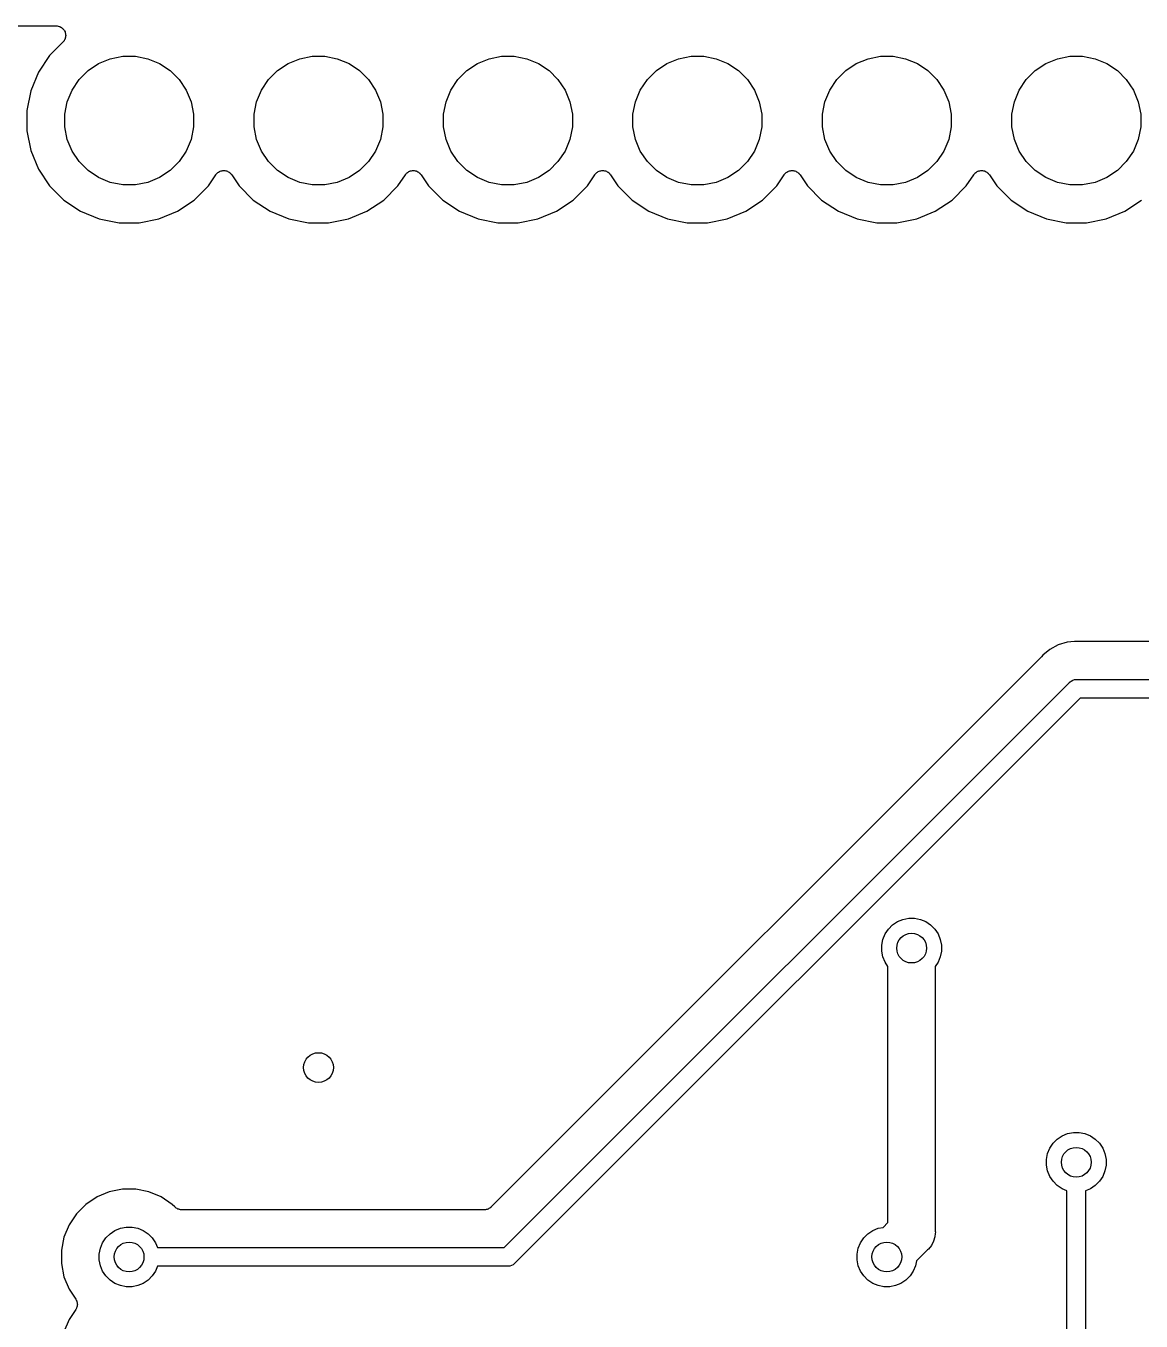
# Model space of a CAD drawing. Extents: x 4.65 to 8.55, y -5.31 to -3.29.
# Drawn here: x 6.346 to 6.934, y -3.984 to -3.3 of the extents above; entities that cross this region are included whole.
import ezdxf

# ---------------------------------------------------------------- set-up
doc = ezdxf.new("R2010")
doc.units = 0
doc.header["$MEASUREMENT"] = 0
doc.layers.add('BLACK', color=7, linetype='CONTINUOUS')

msp = doc.modelspace()

# ---------------------------------------------------------------- linework, layer by layer
at = {"layer": 'BLACK', "linetype": 'CONTINUOUS'}
for p, q in [((6.27844, -3.3), (6.36156, -3.3)), ((6.36156, -3.3), (6.36161, -3.3)), ((6.36161, -3.3), (6.36161, -3.3)), ((6.36161, -3.3), (6.36161, -3.3)), ((6.36161, -3.3), (6.36163, -3.3)), ((6.36163, -3.3), (6.36211, -3.30005)), ((6.36211, -3.30005), (6.36258, -3.30011)), ((6.36258, -3.30011), (6.36259, -3.30011)), ((6.36259, -3.30011), (6.3626, -3.30011)), ((6.3626, -3.30011), (6.36306, -3.30025)), ((6.36306, -3.30025), (6.36352, -3.3004)), ((6.36352, -3.3004), (6.36352, -3.3004)), ((6.36352, -3.3004), (6.36353, -3.3004)), ((6.36353, -3.3004), (6.36395, -3.30063)), ((6.36395, -3.30063), (6.36437, -3.30086)), ((6.36437, -3.30086), (6.36438, -3.30087)), ((6.36438, -3.30087), (6.36439, -3.30087)), ((6.36439, -3.30087), (6.36475, -3.30118)), ((6.36475, -3.30118), (6.36512, -3.30149)), ((6.36512, -3.30149), (6.36513, -3.3015)), ((6.36513, -3.3015), (6.36513, -3.3015)), ((6.36513, -3.3015), (6.36543, -3.30187)), ((6.36543, -3.30187), (6.36574, -3.30225)), ((6.36574, -3.30225), (6.36574, -3.30226)), ((6.36574, -3.30226), (6.36575, -3.30226)), ((6.36575, -3.30226), (6.36597, -3.30269)), ((6.36597, -3.30269), (6.36619, -3.30311)), ((6.3651, -3.30854), (6.35806, -3.31558)), ((6.3654, -3.30816), (6.3651, -3.30854)), ((6.36571, -3.3078), (6.3654, -3.30816)), ((6.36572, -3.30778), (6.36571, -3.30779)), ((6.36571, -3.30779), (6.36571, -3.3078)), ((6.36594, -3.30737), (6.36572, -3.30778)), ((6.36617, -3.30694), (6.36594, -3.30737)), ((6.36618, -3.30692), (6.36617, -3.30693)), ((6.36617, -3.30693), (6.36617, -3.30694)), ((6.36632, -3.30647), (6.36618, -3.30692)), ((6.36619, -3.30311), (6.36619, -3.30312)), ((6.36619, -3.30312), (6.3662, -3.30313)), ((6.3662, -3.30313), (6.36633, -3.30359)), ((6.36646, -3.30601), (6.36632, -3.30647)), ((6.36633, -3.30359), (6.36647, -3.30405)), ((6.36651, -3.30551), (6.36646, -3.30599)), ((6.36646, -3.30599), (6.36646, -3.306)), ((6.36646, -3.306), (6.36646, -3.30601)), ((6.36647, -3.30405), (6.36647, -3.30405)), ((6.36647, -3.30405), (6.36647, -3.30406)), ((6.36647, -3.30406), (6.36652, -3.30454)), ((6.36656, -3.30503), (6.36651, -3.30551)), ((6.36652, -3.30454), (6.36656, -3.30502)), ((6.36656, -3.30502), (6.36656, -3.30503)), ((6.36656, -3.30503), (6.36656, -3.30503)), ((6.35806, -3.31558), (6.35215, -3.32442)), ((6.39008, -3.31731), (6.39665, -3.316)), ((6.39665, -3.316), (6.40335, -3.316)), ((6.40335, -3.316), (6.40992, -3.31731)), ((6.49008, -3.31731), (6.49665, -3.316)), ((6.49665, -3.316), (6.50335, -3.316)), ((6.50335, -3.316), (6.50992, -3.31731)), ((6.59008, -3.31731), (6.59665, -3.316)), ((6.59665, -3.316), (6.60335, -3.316)), ((6.60335, -3.316), (6.60992, -3.31731)), ((6.69008, -3.31731), (6.69665, -3.316)), ((6.69665, -3.316), (6.70335, -3.316)), ((6.70335, -3.316), (6.70992, -3.31731)), ((6.79008, -3.31731), (6.79665, -3.316)), ((6.79665, -3.316), (6.80335, -3.316)), ((6.80335, -3.316), (6.80992, -3.31731)), ((6.89008, -3.31731), (6.89665, -3.316)), ((6.89665, -3.316), (6.90335, -3.316)), ((6.90335, -3.316), (6.90992, -3.31731)), ((6.37833, -3.32359), (6.38389, -3.31987)), ((6.38389, -3.31987), (6.39008, -3.31731)), ((6.40992, -3.31731), (6.41611, -3.31987)), ((6.41611, -3.31987), (6.42167, -3.32359)), ((6.47833, -3.32359), (6.48389, -3.31987)), ((6.48389, -3.31987), (6.49008, -3.31731)), ((6.50992, -3.31731), (6.51611, -3.31987)), ((6.51611, -3.31987), (6.52167, -3.32359)), ((6.57833, -3.32359), (6.58389, -3.31987)), ((6.58389, -3.31987), (6.59008, -3.31731)), ((6.60992, -3.31731), (6.61611, -3.31987)), ((6.61611, -3.31987), (6.62167, -3.32359)), ((6.67833, -3.32359), (6.68389, -3.31987)), ((6.68389, -3.31987), (6.69008, -3.31731)), ((6.70992, -3.31731), (6.71611, -3.31987)), ((6.71611, -3.31987), (6.72167, -3.32359)), ((6.77833, -3.32359), (6.78389, -3.31987)), ((6.78389, -3.31987), (6.79008, -3.31731)), ((6.80992, -3.31731), (6.81611, -3.31987)), ((6.81611, -3.31987), (6.82167, -3.32359)), ((6.87833, -3.32359), (6.88389, -3.31987)), ((6.88389, -3.31987), (6.89008, -3.31731)), ((6.90992, -3.31731), (6.91611, -3.31987)), ((6.91611, -3.31987), (6.92167, -3.32359)), ((6.35215, -3.32442), (6.34808, -3.33425)), ((6.36987, -3.33389), (6.37359, -3.32833)), ((6.37359, -3.32833), (6.37833, -3.32359)), ((6.42167, -3.32359), (6.42641, -3.32833)), ((6.42641, -3.32833), (6.43013, -3.33389)), ((6.46987, -3.33389), (6.47359, -3.32833)), ((6.47359, -3.32833), (6.47833, -3.32359)), ((6.52167, -3.32359), (6.52641, -3.32833)), ((6.52641, -3.32833), (6.53013, -3.33389)), ((6.56987, -3.33389), (6.57359, -3.32833)), ((6.57359, -3.32833), (6.57833, -3.32359)), ((6.62167, -3.32359), (6.62641, -3.32833)), ((6.62641, -3.32833), (6.63013, -3.33389)), ((6.66987, -3.33389), (6.67359, -3.32833)), ((6.67359, -3.32833), (6.67833, -3.32359)), ((6.72167, -3.32359), (6.72641, -3.32833)), ((6.72641, -3.32833), (6.73013, -3.33389)), ((6.76987, -3.33389), (6.77359, -3.32833)), ((6.77359, -3.32833), (6.77833, -3.32359)), ((6.82167, -3.32359), (6.82641, -3.32833)), ((6.82641, -3.32833), (6.83013, -3.33389)), ((6.86987, -3.33389), (6.87359, -3.32833)), ((6.87359, -3.32833), (6.87833, -3.32359)), ((6.92167, -3.32359), (6.92641, -3.32833)), ((6.92641, -3.32833), (6.93013, -3.33389)), ((6.34808, -3.33425), (6.346, -3.34468)), ((6.36731, -3.34008), (6.36987, -3.33389)), ((6.43013, -3.33389), (6.43269, -3.34008)), ((6.46731, -3.34008), (6.46987, -3.33389)), ((6.53013, -3.33389), (6.53269, -3.34008)), ((6.56731, -3.34008), (6.56987, -3.33389)), ((6.63013, -3.33389), (6.63269, -3.34008)), ((6.66731, -3.34008), (6.66987, -3.33389)), ((6.73013, -3.33389), (6.73269, -3.34008)), ((6.76731, -3.34008), (6.76987, -3.33389)), ((6.83013, -3.33389), (6.83269, -3.34008)), ((6.86731, -3.34008), (6.86987, -3.33389)), ((6.93013, -3.33389), (6.93269, -3.34008)), ((6.366, -3.34665), (6.36731, -3.34008)), ((6.43269, -3.34008), (6.434, -3.34665)), ((6.466, -3.34665), (6.46731, -3.34008)), ((6.53269, -3.34008), (6.534, -3.34665)), ((6.566, -3.34665), (6.56731, -3.34008)), ((6.63269, -3.34008), (6.634, -3.34665)), ((6.666, -3.34665), (6.66731, -3.34008)), ((6.73269, -3.34008), (6.734, -3.34665)), ((6.766, -3.34665), (6.76731, -3.34008)), ((6.83269, -3.34008), (6.834, -3.34665)), ((6.866, -3.34665), (6.86731, -3.34008)), ((6.93269, -3.34008), (6.934, -3.34665)), ((6.346, -3.34468), (6.346, -3.35532)), ((6.366, -3.35335), (6.366, -3.34665)), ((6.434, -3.34665), (6.434, -3.35335)), ((6.466, -3.35335), (6.466, -3.34665)), ((6.534, -3.34665), (6.534, -3.35335)), ((6.566, -3.35335), (6.566, -3.34665)), ((6.634, -3.34665), (6.634, -3.35335)), ((6.666, -3.35335), (6.666, -3.34665)), ((6.734, -3.34665), (6.734, -3.35335)), ((6.766, -3.35335), (6.766, -3.34665)), ((6.834, -3.34665), (6.834, -3.35335)), ((6.866, -3.35335), (6.866, -3.34665)), ((6.934, -3.34665), (6.934, -3.35335)), ((6.346, -3.35532), (6.34808, -3.36575)), ((6.36731, -3.35992), (6.366, -3.35335)), ((6.434, -3.35335), (6.43269, -3.35992)), ((6.46731, -3.35992), (6.466, -3.35335)), ((6.534, -3.35335), (6.53269, -3.35992)), ((6.56731, -3.35992), (6.566, -3.35335)), ((6.634, -3.35335), (6.63269, -3.35992)), ((6.66731, -3.35992), (6.666, -3.35335)), ((6.734, -3.35335), (6.73269, -3.35992)), ((6.76731, -3.35992), (6.766, -3.35335)), ((6.834, -3.35335), (6.83269, -3.35992)), ((6.86731, -3.35992), (6.866, -3.35335)), ((6.934, -3.35335), (6.93269, -3.35992)), ((6.36987, -3.36611), (6.36731, -3.35992)), ((6.43269, -3.35992), (6.43013, -3.36611)), ((6.46987, -3.36611), (6.46731, -3.35992)), ((6.53269, -3.35992), (6.53013, -3.36611)), ((6.56987, -3.36611), (6.56731, -3.35992)), ((6.63269, -3.35992), (6.63013, -3.36611)), ((6.66987, -3.36611), (6.66731, -3.35992)), ((6.73269, -3.35992), (6.73013, -3.36611)), ((6.76987, -3.36611), (6.76731, -3.35992)), ((6.83269, -3.35992), (6.83013, -3.36611)), ((6.86987, -3.36611), (6.86731, -3.35992)), ((6.93269, -3.35992), (6.93013, -3.36611)), ((6.34808, -3.36575), (6.35215, -3.37558)), ((6.37359, -3.37167), (6.36987, -3.36611)), ((6.43013, -3.36611), (6.42641, -3.37167)), ((6.47359, -3.37167), (6.46987, -3.36611)), ((6.53013, -3.36611), (6.52641, -3.37167)), ((6.57359, -3.37167), (6.56987, -3.36611)), ((6.63013, -3.36611), (6.62641, -3.37167)), ((6.67359, -3.37167), (6.66987, -3.36611)), ((6.73013, -3.36611), (6.72641, -3.37167)), ((6.77359, -3.37167), (6.76987, -3.36611)), ((6.83013, -3.36611), (6.82641, -3.37167)), ((6.87359, -3.37167), (6.86987, -3.36611)), ((6.93013, -3.36611), (6.92641, -3.37167)), ((6.35215, -3.37558), (6.35806, -3.38442)), ((6.37833, -3.37641), (6.37359, -3.37167)), ((6.38389, -3.38013), (6.37833, -3.37641)), ((6.42167, -3.37641), (6.41611, -3.38013)), ((6.42641, -3.37167), (6.42167, -3.37641)), ((6.44588, -3.37853), (6.44619, -3.37816)), ((6.44619, -3.37816), (6.44649, -3.3778)), ((6.44649, -3.3778), (6.4465, -3.3778)), ((6.4465, -3.3778), (6.44651, -3.37779)), ((6.44651, -3.37779), (6.44689, -3.37749)), ((6.44689, -3.37749), (6.44725, -3.37719)), ((6.44725, -3.37719), (6.44726, -3.37718)), ((6.44726, -3.37718), (6.44727, -3.37718)), ((6.44727, -3.37718), (6.44769, -3.37696)), ((6.44769, -3.37696), (6.44811, -3.37674)), ((6.44811, -3.37674), (6.44813, -3.37673)), ((6.44813, -3.37673), (6.44814, -3.37673)), ((6.44814, -3.37673), (6.44859, -3.3766)), ((6.44859, -3.3766), (6.44905, -3.37646)), ((6.44905, -3.37646), (6.44906, -3.37646)), ((6.44906, -3.37646), (6.44908, -3.37645)), ((6.44908, -3.37645), (6.44955, -3.37641)), ((6.44955, -3.37641), (6.45002, -3.37637)), ((6.45002, -3.37637), (6.45003, -3.37637)), ((6.45003, -3.37637), (6.45005, -3.37637)), ((6.45005, -3.37637), (6.45052, -3.37642)), ((6.45052, -3.37642), (6.45099, -3.37647)), ((6.45099, -3.37647), (6.45101, -3.37647)), ((6.45101, -3.37647), (6.45102, -3.37647)), ((6.45102, -3.37647), (6.45147, -3.37661)), ((6.45147, -3.37661), (6.45193, -3.37675)), ((6.45193, -3.37675), (6.45194, -3.37676)), ((6.45194, -3.37676), (6.45195, -3.37676)), ((6.45195, -3.37676), (6.45237, -3.37699)), ((6.45237, -3.37699), (6.45279, -3.37721)), ((6.45279, -3.37721), (6.4528, -3.37722)), ((6.4528, -3.37722), (6.45281, -3.37723)), ((6.45281, -3.37723), (6.45317, -3.37753)), ((6.45317, -3.37753), (6.45354, -3.37783)), ((6.45354, -3.37783), (6.45355, -3.37784)), ((6.45355, -3.37784), (6.45356, -3.37785)), ((6.45356, -3.37785), (6.45386, -3.37822)), ((6.45386, -3.37822), (6.45416, -3.37859)), ((6.47833, -3.37641), (6.47359, -3.37167)), ((6.48389, -3.38013), (6.47833, -3.37641)), ((6.52167, -3.37641), (6.51611, -3.38013)), ((6.52641, -3.37167), (6.52167, -3.37641)), ((6.54588, -3.37853), (6.54619, -3.37816)), ((6.54619, -3.37816), (6.54649, -3.3778)), ((6.54649, -3.3778), (6.5465, -3.3778)), ((6.5465, -3.3778), (6.54651, -3.37779)), ((6.54651, -3.37779), (6.54689, -3.37749)), ((6.54689, -3.37749), (6.54725, -3.37719)), ((6.54725, -3.37719), (6.54726, -3.37718)), ((6.54726, -3.37718), (6.54727, -3.37718)), ((6.54727, -3.37718), (6.54769, -3.37696)), ((6.54769, -3.37696), (6.54811, -3.37674)), ((6.54811, -3.37674), (6.54813, -3.37673)), ((6.54813, -3.37673), (6.54814, -3.37673)), ((6.54814, -3.37673), (6.54859, -3.3766)), ((6.54859, -3.3766), (6.54905, -3.37646)), ((6.54905, -3.37646), (6.54906, -3.37646)), ((6.54906, -3.37646), (6.54908, -3.37645)), ((6.54908, -3.37645), (6.54955, -3.37641)), ((6.54955, -3.37641), (6.55002, -3.37637)), ((6.55002, -3.37637), (6.55003, -3.37637)), ((6.55003, -3.37637), (6.55005, -3.37637)), ((6.55005, -3.37637), (6.55052, -3.37642)), ((6.55052, -3.37642), (6.55099, -3.37647)), ((6.55099, -3.37647), (6.55101, -3.37647)), ((6.55101, -3.37647), (6.55102, -3.37647)), ((6.55102, -3.37647), (6.55147, -3.37661)), ((6.55147, -3.37661), (6.55193, -3.37675)), ((6.55193, -3.37675), (6.55194, -3.37676)), ((6.55194, -3.37676), (6.55195, -3.37676)), ((6.55195, -3.37676), (6.55237, -3.37699)), ((6.55237, -3.37699), (6.55279, -3.37721)), ((6.55279, -3.37721), (6.5528, -3.37722)), ((6.5528, -3.37722), (6.55281, -3.37723)), ((6.55281, -3.37723), (6.55317, -3.37753)), ((6.55317, -3.37753), (6.55354, -3.37783)), ((6.55354, -3.37783), (6.55355, -3.37784)), ((6.55355, -3.37784), (6.55356, -3.37785)), ((6.55356, -3.37785), (6.55386, -3.37822)), ((6.55386, -3.37822), (6.55416, -3.37859)), ((6.57833, -3.37641), (6.57359, -3.37167)), ((6.58389, -3.38013), (6.57833, -3.37641)), ((6.62167, -3.37641), (6.61611, -3.38013)), ((6.62641, -3.37167), (6.62167, -3.37641)), ((6.64588, -3.37853), (6.64619, -3.37816)), ((6.64619, -3.37816), (6.64649, -3.3778)), ((6.64649, -3.3778), (6.6465, -3.3778)), ((6.6465, -3.3778), (6.64651, -3.37779)), ((6.64651, -3.37779), (6.64689, -3.37749)), ((6.64689, -3.37749), (6.64725, -3.37719)), ((6.64725, -3.37719), (6.64726, -3.37718)), ((6.64726, -3.37718), (6.64727, -3.37718)), ((6.64727, -3.37718), (6.64769, -3.37696)), ((6.64769, -3.37696), (6.64811, -3.37674)), ((6.64811, -3.37674), (6.64813, -3.37673)), ((6.64813, -3.37673), (6.64814, -3.37673)), ((6.64814, -3.37673), (6.64859, -3.3766)), ((6.64859, -3.3766), (6.64905, -3.37646)), ((6.64905, -3.37646), (6.64906, -3.37646)), ((6.64906, -3.37646), (6.64908, -3.37645)), ((6.64908, -3.37645), (6.64955, -3.37641)), ((6.64955, -3.37641), (6.65002, -3.37637)), ((6.65002, -3.37637), (6.65003, -3.37637)), ((6.65003, -3.37637), (6.65005, -3.37637)), ((6.65005, -3.37637), (6.65052, -3.37642)), ((6.65052, -3.37642), (6.65099, -3.37647)), ((6.65099, -3.37647), (6.65101, -3.37647)), ((6.65101, -3.37647), (6.65102, -3.37647)), ((6.65102, -3.37647), (6.65147, -3.37661)), ((6.65147, -3.37661), (6.65193, -3.37675)), ((6.65193, -3.37675), (6.65194, -3.37676)), ((6.65194, -3.37676), (6.65195, -3.37676)), ((6.65195, -3.37676), (6.65237, -3.37699)), ((6.65237, -3.37699), (6.65279, -3.37721)), ((6.65279, -3.37721), (6.6528, -3.37722)), ((6.6528, -3.37722), (6.65281, -3.37723)), ((6.65281, -3.37723), (6.65317, -3.37753)), ((6.65317, -3.37753), (6.65354, -3.37783)), ((6.65354, -3.37783), (6.65355, -3.37784)), ((6.65355, -3.37784), (6.65356, -3.37785)), ((6.65356, -3.37785), (6.65386, -3.37822)), ((6.65386, -3.37822), (6.65416, -3.37859)), ((6.67833, -3.37641), (6.67359, -3.37167)), ((6.68389, -3.38013), (6.67833, -3.37641)), ((6.72167, -3.37641), (6.71611, -3.38013)), ((6.72641, -3.37167), (6.72167, -3.37641)), ((6.74588, -3.37853), (6.74619, -3.37816)), ((6.74619, -3.37816), (6.74649, -3.3778)), ((6.74649, -3.3778), (6.7465, -3.3778)), ((6.7465, -3.3778), (6.74651, -3.37779)), ((6.74651, -3.37779), (6.74689, -3.37749)), ((6.74689, -3.37749), (6.74725, -3.37719)), ((6.74725, -3.37719), (6.74726, -3.37718)), ((6.74726, -3.37718), (6.74727, -3.37718)), ((6.74727, -3.37718), (6.74769, -3.37696)), ((6.74769, -3.37696), (6.74811, -3.37674)), ((6.74811, -3.37674), (6.74813, -3.37673)), ((6.74813, -3.37673), (6.74814, -3.37673)), ((6.74814, -3.37673), (6.74859, -3.3766)), ((6.74859, -3.3766), (6.74905, -3.37646)), ((6.74905, -3.37646), (6.74906, -3.37646)), ((6.74906, -3.37646), (6.74908, -3.37645)), ((6.74908, -3.37645), (6.74955, -3.37641)), ((6.74955, -3.37641), (6.75002, -3.37637)), ((6.75002, -3.37637), (6.75003, -3.37637)), ((6.75003, -3.37637), (6.75005, -3.37637)), ((6.75005, -3.37637), (6.75052, -3.37642)), ((6.75052, -3.37642), (6.75099, -3.37647)), ((6.75099, -3.37647), (6.75101, -3.37647)), ((6.75101, -3.37647), (6.75102, -3.37647)), ((6.75102, -3.37647), (6.75147, -3.37661)), ((6.75147, -3.37661), (6.75193, -3.37675)), ((6.75193, -3.37675), (6.75194, -3.37676)), ((6.75194, -3.37676), (6.75195, -3.37676)), ((6.75195, -3.37676), (6.75237, -3.37699)), ((6.75237, -3.37699), (6.75279, -3.37721)), ((6.75279, -3.37721), (6.7528, -3.37722)), ((6.7528, -3.37722), (6.75281, -3.37723)), ((6.75281, -3.37723), (6.75317, -3.37753)), ((6.75317, -3.37753), (6.75354, -3.37783)), ((6.75354, -3.37783), (6.75355, -3.37784)), ((6.75355, -3.37784), (6.75356, -3.37785)), ((6.75356, -3.37785), (6.75386, -3.37822)), ((6.75386, -3.37822), (6.75416, -3.37859)), ((6.77833, -3.37641), (6.77359, -3.37167)), ((6.78389, -3.38013), (6.77833, -3.37641)), ((6.82167, -3.37641), (6.81611, -3.38013)), ((6.82641, -3.37167), (6.82167, -3.37641)), ((6.84588, -3.37853), (6.84619, -3.37816)), ((6.84619, -3.37816), (6.84649, -3.3778)), ((6.84649, -3.3778), (6.8465, -3.3778)), ((6.8465, -3.3778), (6.84651, -3.37779)), ((6.84651, -3.37779), (6.84689, -3.37749)), ((6.84689, -3.37749), (6.84725, -3.37719)), ((6.84725, -3.37719), (6.84726, -3.37718)), ((6.84726, -3.37718), (6.84727, -3.37718)), ((6.84727, -3.37718), (6.84769, -3.37696)), ((6.84769, -3.37696), (6.84811, -3.37674)), ((6.84811, -3.37674), (6.84813, -3.37673)), ((6.84813, -3.37673), (6.84814, -3.37673)), ((6.84814, -3.37673), (6.84859, -3.3766)), ((6.84859, -3.3766), (6.84905, -3.37646)), ((6.84905, -3.37646), (6.84906, -3.37646)), ((6.84906, -3.37646), (6.84908, -3.37645)), ((6.84908, -3.37645), (6.84955, -3.37641)), ((6.84955, -3.37641), (6.85002, -3.37637)), ((6.85002, -3.37637), (6.85003, -3.37637)), ((6.85003, -3.37637), (6.85005, -3.37637)), ((6.85005, -3.37637), (6.85052, -3.37642)), ((6.85052, -3.37642), (6.85099, -3.37647)), ((6.85099, -3.37647), (6.85101, -3.37647)), ((6.85101, -3.37647), (6.85102, -3.37647)), ((6.85102, -3.37647), (6.85147, -3.37661)), ((6.85147, -3.37661), (6.85193, -3.37675)), ((6.85193, -3.37675), (6.85194, -3.37676)), ((6.85194, -3.37676), (6.85195, -3.37676)), ((6.85195, -3.37676), (6.85237, -3.37699)), ((6.85237, -3.37699), (6.85279, -3.37721)), ((6.85279, -3.37721), (6.8528, -3.37722)), ((6.8528, -3.37722), (6.85281, -3.37723)), ((6.85281, -3.37723), (6.85317, -3.37753)), ((6.85317, -3.37753), (6.85354, -3.37783)), ((6.85354, -3.37783), (6.85355, -3.37784)), ((6.85355, -3.37784), (6.85356, -3.37785)), ((6.85356, -3.37785), (6.85386, -3.37822)), ((6.85386, -3.37822), (6.85416, -3.37859)), ((6.87833, -3.37641), (6.87359, -3.37167)), ((6.88389, -3.38013), (6.87833, -3.37641)), ((6.92167, -3.37641), (6.91611, -3.38013)), ((6.92641, -3.37167), (6.92167, -3.37641)), ((6.35806, -3.38442), (6.36558, -3.39194)), ((6.39008, -3.38269), (6.38389, -3.38013)), ((6.39665, -3.384), (6.39008, -3.38269)), ((6.40335, -3.384), (6.39665, -3.384)), ((6.40992, -3.38269), (6.40335, -3.384)), ((6.41611, -3.38013), (6.40992, -3.38269)), ((6.43442, -3.39194), (6.44194, -3.38442)), ((6.44194, -3.38442), (6.44584, -3.37859)), ((6.44584, -3.37859), (6.44587, -3.37855)), ((6.44587, -3.37855), (6.44588, -3.37853)), ((6.44587, -3.37855), (6.44587, -3.37855)), ((6.44587, -3.37855), (6.44587, -3.37855)), ((6.45416, -3.37859), (6.45806, -3.38442)), ((6.45806, -3.38442), (6.46558, -3.39194)), ((6.49008, -3.38269), (6.48389, -3.38013)), ((6.49665, -3.384), (6.49008, -3.38269)), ((6.50335, -3.384), (6.49665, -3.384)), ((6.50992, -3.38269), (6.50335, -3.384)), ((6.51611, -3.38013), (6.50992, -3.38269)), ((6.53442, -3.39194), (6.54194, -3.38442)), ((6.54194, -3.38442), (6.54584, -3.37859)), ((6.54584, -3.37859), (6.54587, -3.37855)), ((6.54587, -3.37855), (6.54588, -3.37853)), ((6.54587, -3.37855), (6.54587, -3.37855)), ((6.54587, -3.37855), (6.54587, -3.37855)), ((6.55416, -3.37859), (6.55806, -3.38442)), ((6.55806, -3.38442), (6.56558, -3.39194)), ((6.59008, -3.38269), (6.58389, -3.38013)), ((6.59665, -3.384), (6.59008, -3.38269)), ((6.60335, -3.384), (6.59665, -3.384)), ((6.60992, -3.38269), (6.60335, -3.384)), ((6.61611, -3.38013), (6.60992, -3.38269)), ((6.63442, -3.39194), (6.64194, -3.38442)), ((6.64194, -3.38442), (6.64584, -3.37859)), ((6.64584, -3.37859), (6.64587, -3.37855)), ((6.64587, -3.37855), (6.64588, -3.37853)), ((6.64587, -3.37855), (6.64587, -3.37855)), ((6.64587, -3.37855), (6.64587, -3.37855)), ((6.65416, -3.37859), (6.65806, -3.38442)), ((6.65806, -3.38442), (6.66558, -3.39194)), ((6.69008, -3.38269), (6.68389, -3.38013)), ((6.69665, -3.384), (6.69008, -3.38269)), ((6.70335, -3.384), (6.69665, -3.384)), ((6.70992, -3.38269), (6.70335, -3.384)), ((6.71611, -3.38013), (6.70992, -3.38269)), ((6.73442, -3.39194), (6.74194, -3.38442)), ((6.74194, -3.38442), (6.74584, -3.37859)), ((6.74584, -3.37859), (6.74587, -3.37855)), ((6.74587, -3.37855), (6.74588, -3.37853)), ((6.74587, -3.37855), (6.74587, -3.37855)), ((6.74587, -3.37855), (6.74587, -3.37855)), ((6.75416, -3.37859), (6.75806, -3.38442)), ((6.75806, -3.38442), (6.76558, -3.39194)), ((6.79008, -3.38269), (6.78389, -3.38013)), ((6.79665, -3.384), (6.79008, -3.38269)), ((6.80335, -3.384), (6.79665, -3.384)), ((6.80992, -3.38269), (6.80335, -3.384)), ((6.81611, -3.38013), (6.80992, -3.38269)), ((6.83442, -3.39194), (6.84194, -3.38442)), ((6.84194, -3.38442), (6.84584, -3.37859)), ((6.84584, -3.37859), (6.84587, -3.37855)), ((6.84587, -3.37855), (6.84588, -3.37853)), ((6.84587, -3.37855), (6.84587, -3.37855)), ((6.84587, -3.37855), (6.84587, -3.37855)), ((6.85416, -3.37859), (6.85806, -3.38442)), ((6.85806, -3.38442), (6.86558, -3.39194)), ((6.89008, -3.38269), (6.88389, -3.38013)), ((6.89665, -3.384), (6.89008, -3.38269)), ((6.90335, -3.384), (6.89665, -3.384)), ((6.90992, -3.38269), (6.90335, -3.384)), ((6.91611, -3.38013), (6.90992, -3.38269)), ((6.36558, -3.39194), (6.37442, -3.39785)), ((6.37442, -3.39785), (6.38425, -3.40192)), ((6.41575, -3.40192), (6.42558, -3.39785)), ((6.42558, -3.39785), (6.43442, -3.39194)), ((6.46558, -3.39194), (6.47442, -3.39785)), ((6.47442, -3.39785), (6.48425, -3.40192)), ((6.51575, -3.40192), (6.52558, -3.39785)), ((6.52558, -3.39785), (6.53442, -3.39194)), ((6.56558, -3.39194), (6.57442, -3.39785)), ((6.57442, -3.39785), (6.58425, -3.40192)), ((6.61575, -3.40192), (6.62558, -3.39785)), ((6.62558, -3.39785), (6.63442, -3.39194)), ((6.66558, -3.39194), (6.67442, -3.39785)), ((6.67442, -3.39785), (6.68425, -3.40192)), ((6.71575, -3.40192), (6.72558, -3.39785)), ((6.72558, -3.39785), (6.73442, -3.39194)), ((6.76558, -3.39194), (6.77442, -3.39785)), ((6.77442, -3.39785), (6.78425, -3.40192)), ((6.81575, -3.40192), (6.82558, -3.39785)), ((6.82558, -3.39785), (6.83442, -3.39194)), ((6.86558, -3.39194), (6.87442, -3.39785)), ((6.87442, -3.39785), (6.88425, -3.40192)), ((6.91575, -3.40192), (6.92558, -3.39785)), ((6.92558, -3.39785), (6.93442, -3.39194)), ((6.38425, -3.40192), (6.39468, -3.404)), ((6.39468, -3.404), (6.40532, -3.404)), ((6.40532, -3.404), (6.41575, -3.40192)), ((6.48425, -3.40192), (6.49468, -3.404)), ((6.49468, -3.404), (6.50532, -3.404)), ((6.50532, -3.404), (6.51575, -3.40192)), ((6.58425, -3.40192), (6.59468, -3.404)), ((6.59468, -3.404), (6.60532, -3.404)), ((6.60532, -3.404), (6.61575, -3.40192)), ((6.68425, -3.40192), (6.69468, -3.404)), ((6.69468, -3.404), (6.70532, -3.404)), ((6.70532, -3.404), (6.71575, -3.40192)), ((6.78425, -3.40192), (6.79468, -3.404)), ((6.79468, -3.404), (6.80532, -3.404)), ((6.80532, -3.404), (6.81575, -3.40192)), ((6.88425, -3.40192), (6.89468, -3.404)), ((6.89468, -3.404), (6.90532, -3.404)), ((6.90532, -3.404), (6.91575, -3.40192)), ((6.88609, -3.62918), (6.88229, -3.63229)), ((6.89042, -3.62686), (6.88609, -3.62918)), ((6.89511, -3.62544), (6.89042, -3.62686)), ((6.89902, -3.62506), (6.89511, -3.62544)), ((6.9, -3.62496), (6.89902, -3.62505)), ((6.89902, -3.62505), (6.89902, -3.62506)), ((6.90098, -3.62505), (6.9, -3.62496)), ((6.90119, -3.62505), (6.90098, -3.62505)), ((6.9014, -3.62508), (6.90119, -3.62505)), ((6.90147, -3.62508), (6.9014, -3.62508)), ((7.37229, -3.62508), (6.90147, -3.62508)), ((6.88134, -3.63342), (6.59114, -3.92361)), ((6.88147, -3.63325), (6.88134, -3.63342)), ((6.88162, -3.63311), (6.88147, -3.63325)), ((6.88167, -3.63305), (6.88162, -3.63311)), ((6.88229, -3.63229), (6.88167, -3.63305)), ((6.59796, -3.94508), (6.89635, -3.64669)), ((6.89635, -3.64669), (6.8965, -3.6465)), ((6.8965, -3.6465), (6.89669, -3.64635)), ((6.89669, -3.64635), (6.89725, -3.64589)), ((6.89669, -3.64635), (6.89669, -3.64635)), ((6.89725, -3.64589), (6.89811, -3.64543)), ((6.89725, -3.64589), (6.89725, -3.64589)), ((6.89725, -3.64589), (6.89725, -3.64589)), ((6.89811, -3.64543), (6.89904, -3.64515)), ((6.89904, -3.64515), (6.89976, -3.64508)), ((6.89976, -3.64508), (6.9, -3.64505)), ((6.89976, -3.64508), (6.89976, -3.64508)), ((6.9, -3.64505), (6.90024, -3.64508)), ((6.90024, -3.64508), (7.38499, -3.64508)), ((6.90204, -3.65492), (6.60365, -3.95331)), ((7.38499, -3.65492), (6.90204, -3.65492)), ((6.80086, -3.77687), (6.80305, -3.77468)), ((6.80305, -3.77468), (6.80563, -3.77295)), ((6.80563, -3.77295), (6.8085, -3.77177)), ((6.8085, -3.77177), (6.81154, -3.77116)), ((6.81154, -3.77116), (6.81464, -3.77116)), ((6.81464, -3.77116), (6.81768, -3.77177)), ((6.81768, -3.77177), (6.82055, -3.77295)), ((6.82055, -3.77295), (6.82313, -3.77468)), ((6.82313, -3.77468), (6.82532, -3.77687)), ((6.79795, -3.78232), (6.79913, -3.77945)), ((6.79913, -3.77945), (6.80086, -3.77687)), ((6.82532, -3.77687), (6.82705, -3.77945)), ((6.82705, -3.77945), (6.82823, -3.78232)), ((6.79734, -3.78536), (6.79795, -3.78232)), ((6.79734, -3.78846), (6.79734, -3.78536)), ((6.79795, -3.7915), (6.79734, -3.78846)), ((6.82823, -3.78232), (6.82884, -3.78536)), ((6.82884, -3.78846), (6.82823, -3.7915)), ((6.82884, -3.78536), (6.82884, -3.78846)), ((6.79913, -3.79437), (6.79795, -3.7915)), ((6.80059, -3.79655), (6.79913, -3.79437)), ((6.82705, -3.79437), (6.82559, -3.79655)), ((6.82823, -3.7915), (6.82705, -3.79437)), ((6.80059, -3.93173), (6.80059, -3.79655)), ((6.82559, -3.79655), (6.82559, -3.9363)), ((6.89541, -3.88486), (6.89845, -3.88425)), ((6.89845, -3.88425), (6.90155, -3.88425)), ((6.90155, -3.88425), (6.90459, -3.88486)), ((6.88604, -3.89254), (6.88777, -3.88996)), ((6.88777, -3.88996), (6.88996, -3.88777)), ((6.88996, -3.88777), (6.89254, -3.88604)), ((6.89254, -3.88604), (6.89541, -3.88486)), ((6.90459, -3.88486), (6.90746, -3.88604)), ((6.90746, -3.88604), (6.91004, -3.88777)), ((6.91004, -3.88777), (6.91223, -3.88996)), ((6.91223, -3.88996), (6.91396, -3.89254)), ((6.88425, -3.89845), (6.88486, -3.89541)), ((6.88486, -3.89541), (6.88604, -3.89254)), ((6.91396, -3.89254), (6.91514, -3.89541)), ((6.91514, -3.89541), (6.91575, -3.89845)), ((6.88425, -3.90155), (6.88425, -3.89845)), ((6.88486, -3.90459), (6.88425, -3.90155)), ((6.88604, -3.90746), (6.88486, -3.90459)), ((6.91514, -3.90459), (6.91396, -3.90746)), ((6.91575, -3.90155), (6.91514, -3.90459)), ((6.91575, -3.89845), (6.91575, -3.90155)), ((6.88777, -3.91004), (6.88604, -3.90746)), ((6.88996, -3.91223), (6.88777, -3.91004)), ((6.91223, -3.91004), (6.91004, -3.91223)), ((6.91396, -3.90746), (6.91223, -3.91004)), ((6.38307, -3.91832), (6.37721, -3.92223)), ((6.38957, -3.91563), (6.38307, -3.91832)), ((6.39648, -3.91425), (6.38957, -3.91563)), ((6.40352, -3.91425), (6.39648, -3.91425)), ((6.41043, -3.91563), (6.40352, -3.91425)), ((6.41693, -3.91832), (6.41043, -3.91563)), ((6.42279, -3.92223), (6.41693, -3.91832)), ((6.89254, -3.91396), (6.88996, -3.91223)), ((6.89508, -3.91501), (6.89254, -3.91396)), ((6.89508, -4.23499), (6.89508, -3.91501)), ((6.90746, -3.91396), (6.90492, -3.91501)), ((6.90492, -3.91501), (6.90492, -4.23499)), ((6.91004, -3.91223), (6.90746, -3.91396)), ((6.37721, -3.92223), (6.37223, -3.92721)), ((6.42417, -3.92361), (6.42279, -3.92223)), ((6.42453, -3.92391), (6.42417, -3.92361)), ((6.42488, -3.9242), (6.42453, -3.92391)), ((6.4249, -3.92422), (6.42488, -3.9242)), ((6.42492, -3.92423), (6.4249, -3.92422)), ((6.42533, -3.92445), (6.42492, -3.92423)), ((6.42574, -3.92467), (6.42533, -3.92445)), ((6.42576, -3.92468), (6.42574, -3.92467)), ((6.42578, -3.92469), (6.42576, -3.92468)), ((6.42622, -3.92483), (6.42578, -3.92469)), ((6.42667, -3.92497), (6.42622, -3.92483)), ((6.42669, -3.92497), (6.42667, -3.92497)), ((6.42672, -3.92498), (6.42669, -3.92497)), ((6.42717, -3.92503), (6.42672, -3.92498)), ((6.42764, -3.92508), (6.42717, -3.92503)), ((6.42769, -3.92508), (6.42764, -3.92508)), ((6.42771, -3.92508), (6.42769, -3.92508)), ((6.42769, -3.92508), (6.42769, -3.92508)), ((6.42769, -3.92508), (6.42769, -3.92508)), ((6.58761, -3.92508), (6.42771, -3.92508)), ((6.58807, -3.92503), (6.58761, -3.92508)), ((6.58853, -3.92499), (6.58807, -3.92503)), ((6.58855, -3.92499), (6.58853, -3.92499)), ((6.58858, -3.92498), (6.58855, -3.92499)), ((6.58902, -3.92485), (6.58858, -3.92498)), ((6.58946, -3.92472), (6.58902, -3.92485)), ((6.58949, -3.92471), (6.58946, -3.92472)), ((6.58951, -3.9247), (6.58949, -3.92471)), ((6.58992, -3.92448), (6.58951, -3.9247)), ((6.59033, -3.92427), (6.58992, -3.92448)), ((6.59035, -3.92426), (6.59033, -3.92427)), ((6.59037, -3.92424), (6.59035, -3.92426)), ((6.59073, -3.92395), (6.59037, -3.92424)), ((6.59109, -3.92366), (6.59073, -3.92395)), ((6.59113, -3.92363), (6.59109, -3.92366)), ((6.59114, -3.92361), (6.59113, -3.92363)), ((6.59113, -3.92363), (6.59113, -3.92363)), ((6.59113, -3.92363), (6.59113, -3.92363)), ((6.37223, -3.92721), (6.36832, -3.93307)), ((6.79798, -3.93435), (6.80059, -3.93173)), ((6.36832, -3.93307), (6.36563, -3.93957)), ((6.38777, -3.93996), (6.38996, -3.93777)), ((6.38996, -3.93777), (6.39254, -3.93604)), ((6.39254, -3.93604), (6.39541, -3.93486)), ((6.39541, -3.93486), (6.39845, -3.93425)), ((6.39845, -3.93425), (6.40155, -3.93425)), ((6.40155, -3.93425), (6.40459, -3.93486)), ((6.40459, -3.93486), (6.40746, -3.93604)), ((6.40746, -3.93604), (6.41004, -3.93777)), ((6.41004, -3.93777), (6.41223, -3.93996)), ((6.78777, -3.93996), (6.78996, -3.93777)), ((6.78996, -3.93777), (6.79254, -3.93604)), ((6.79254, -3.93604), (6.79541, -3.93486)), ((6.79541, -3.93486), (6.79798, -3.93435)), ((6.82559, -3.93752), (6.82541, -3.93936)), ((6.82559, -3.9363), (6.82565, -3.93691)), ((6.82565, -3.93691), (6.82559, -3.93752)), ((6.36563, -3.93957), (6.36425, -3.94648)), ((6.38425, -3.94845), (6.38486, -3.94541)), ((6.38486, -3.94541), (6.38604, -3.94254)), ((6.38604, -3.94254), (6.38777, -3.93996)), ((6.41223, -3.93996), (6.41396, -3.94254)), ((6.41396, -3.94254), (6.41501, -3.94508)), ((6.41501, -3.94508), (6.59796, -3.94508)), ((6.78425, -3.94845), (6.78486, -3.94541)), ((6.78486, -3.94541), (6.78604, -3.94254)), ((6.78604, -3.94254), (6.78777, -3.93996)), ((6.82197, -3.94579), (6.8215, -3.94618)), ((6.82353, -3.94389), (6.82197, -3.94579)), ((6.82469, -3.94172), (6.82353, -3.94389)), ((6.82541, -3.93936), (6.82469, -3.94172)), ((6.36425, -3.94648), (6.36425, -3.95352)), ((6.38425, -3.95155), (6.38425, -3.94845)), ((6.38486, -3.95459), (6.38425, -3.95155)), ((6.78425, -3.95155), (6.78425, -3.94845)), ((6.78486, -3.95459), (6.78425, -3.95155)), ((6.81565, -3.95202), (6.81514, -3.95459)), ((6.8215, -3.94618), (6.81565, -3.95202)), ((6.36425, -3.95352), (6.36563, -3.96043)), ((6.38604, -3.95746), (6.38486, -3.95459)), ((6.38777, -3.96004), (6.38604, -3.95746)), ((6.41396, -3.95746), (6.41223, -3.96004)), ((6.41501, -3.95492), (6.41396, -3.95746)), ((6.59976, -3.95492), (6.41501, -3.95492)), ((6.6, -3.95494), (6.59976, -3.95492)), ((6.60024, -3.95492), (6.6, -3.95494)), ((6.60096, -3.95485), (6.60024, -3.95492)), ((6.60024, -3.95492), (6.60024, -3.95492)), ((6.60189, -3.95457), (6.60096, -3.95485)), ((6.60275, -3.95411), (6.60189, -3.95457)), ((6.6035, -3.9535), (6.60275, -3.95411)), ((6.60365, -3.95331), (6.6035, -3.9535)), ((6.78604, -3.95746), (6.78486, -3.95459)), ((6.78777, -3.96004), (6.78604, -3.95746)), ((6.81396, -3.95746), (6.81223, -3.96004)), ((6.81514, -3.95459), (6.81396, -3.95746)), ((6.36563, -3.96043), (6.36832, -3.96693)), ((6.38996, -3.96223), (6.38777, -3.96004)), ((6.39254, -3.96396), (6.38996, -3.96223)), ((6.39541, -3.96514), (6.39254, -3.96396)), ((6.39845, -3.96575), (6.39541, -3.96514)), ((6.40155, -3.96575), (6.39845, -3.96575)), ((6.40459, -3.96514), (6.40155, -3.96575)), ((6.40746, -3.96396), (6.40459, -3.96514)), ((6.41004, -3.96223), (6.40746, -3.96396)), ((6.41223, -3.96004), (6.41004, -3.96223)), ((6.78996, -3.96223), (6.78777, -3.96004)), ((6.79254, -3.96396), (6.78996, -3.96223)), ((6.79541, -3.96514), (6.79254, -3.96396)), ((6.79845, -3.96575), (6.79541, -3.96514)), ((6.80155, -3.96575), (6.79845, -3.96575)), ((6.80459, -3.96514), (6.80155, -3.96575)), ((6.80746, -3.96396), (6.80459, -3.96514)), ((6.81004, -3.96223), (6.80746, -3.96396)), ((6.81223, -3.96004), (6.81004, -3.96223)), ((6.36832, -3.96693), (6.37185, -3.97222)), ((6.37185, -3.97222), (6.37187, -3.97224)), ((6.37187, -3.97224), (6.37187, -3.97224)), ((6.37187, -3.97224), (6.37187, -3.97224)), ((6.37187, -3.97224), (6.37189, -3.97228)), ((6.37189, -3.97228), (6.37211, -3.9727)), ((6.37211, -3.9727), (6.37232, -3.97311)), ((6.37232, -3.97311), (6.37233, -3.97313)), ((6.37233, -3.97313), (6.37234, -3.97315)), ((6.37234, -3.97315), (6.37247, -3.9736)), ((6.37185, -3.97778), (6.36832, -3.98307)), ((6.37207, -3.97737), (6.37185, -3.97778)), ((6.3723, -3.97696), (6.37207, -3.97737)), ((6.37231, -3.97692), (6.3723, -3.97694)), ((6.3723, -3.97694), (6.3723, -3.97696)), ((6.37245, -3.97647), (6.37231, -3.97692)), ((6.37259, -3.97603), (6.37245, -3.97647)), ((6.37247, -3.9736), (6.3726, -3.97404)), ((6.3726, -3.97598), (6.37259, -3.97601)), ((6.37259, -3.97601), (6.37259, -3.97603)), ((6.3726, -3.97404), (6.37261, -3.97406)), ((6.37265, -3.97552), (6.3726, -3.97598)), ((6.37261, -3.97406), (6.37261, -3.97408)), ((6.37261, -3.97408), (6.37265, -3.97455)), ((6.37265, -3.97455), (6.3727, -3.97501)), ((6.3727, -3.97506), (6.37265, -3.97552)), ((6.3727, -3.97501), (6.3727, -3.97504)), ((6.3727, -3.97504), (6.3727, -3.97506)), ((6.36832, -3.98307), (6.36563, -3.98957))]:
    msp.add_line(p, q, dxfattribs=at)
at = {"layer": 'BLACK'}
for centre in [(6.81309, -3.78691), (6.5, -3.85), (6.9, -3.9), (6.4, -3.95), (6.8, -3.95)]:
    msp.add_circle(centre, 0.00787, dxfattribs=at)

doc.saveas('drawing.dxf')
